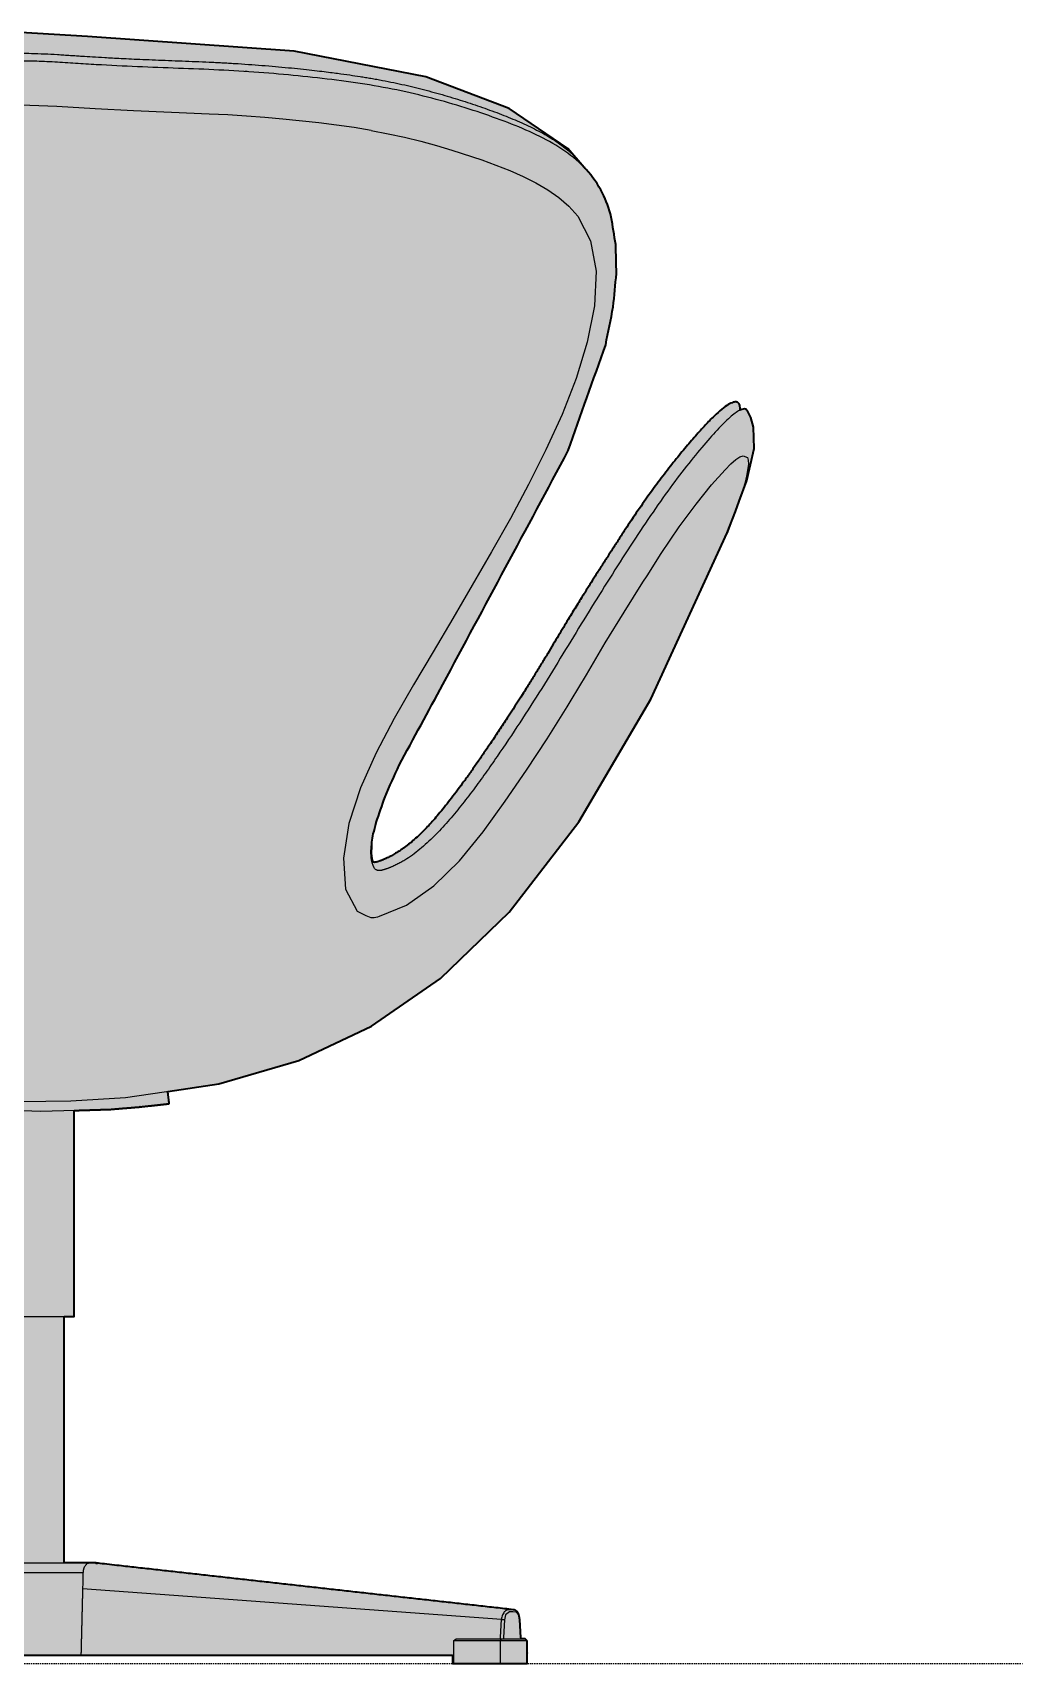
# Model space of a CAD drawing. Header units: millimetres. Extents: x 0 to 2157, y -1316 to 798.
# Drawn here: x 494 to 979, y -1316 to -518 of the extents above; entities that cross this region are included whole.
import ezdxf

# ---------------------------------------------------------------- set-up
doc = ezdxf.new("R2010")
doc.units = ezdxf.units.MM
doc.linetypes.add('Dots', pattern=[1, 0, -1])
doc.layers.add('Blocks', color=7, linetype='Continuous')
doc.layers.add('Blocks$Fill', color=7, linetype='Continuous', true_color=0xffffff)
for name, color, linetype, lineweight, true_color in [('Blocks$Inner', 7, 'Continuous', 25, 0x007f00), ('Blocks$Outline', 7, 'Continuous', 35, 0xff3f3f), ('Groud', 7, 'Dots', 25, 0x243775)]:
    doc.layers.add(name, color=color, linetype=linetype, lineweight=lineweight, true_color=true_color)

# ---------------------------------------------------------------- blocks, each defined once
blk = doc.blocks.new('Swan Back')
at = {"layer": 'Blocks$Fill'}
blk.add_hatch(color=256, dxfattribs=at).paths.add_polyline_path([(-25.65, 568.99), (-21.92, 579.17), (-18.25, 594.9), (-18.54, 605.24), (-19.88, 609.99), (-21.28, 612.89), (-21.31, 612.95), (-21.33, 613.01), (-21.36, 613.07), (-21.38, 613.13), (-21.41, 613.18), (-21.44, 613.23), (-21.47, 613.29), (-21.5, 613.34), (-21.53, 613.39), (-21.56, 613.43), (-21.59, 613.48), (-21.62, 613.53), (-21.66, 613.57), (-21.69, 613.61), (-21.73, 613.65), (-21.76, 613.69), (-21.8, 613.73), (-21.84, 613.77), (-21.88, 613.8), (-21.92, 613.83), (-21.96, 613.87), (-22, 613.9), (-22.04, 613.93), (-22.08, 613.95), (-22.13, 613.98), (-22.17, 614), (-22.22, 614.03), (-22.26, 614.05), (-22.31, 614.07), (-22.36, 614.09), (-22.41, 614.11), (-22.46, 614.12), (-22.49, 614.13), (-22.52, 614.14), (-22.55, 614.15), (-22.58, 614.16), (-22.62, 614.16), (-22.65, 614.17), (-22.71, 614.18), (-22.78, 614.19), (-22.85, 614.2), (-22.92, 614.2), (-22.99, 614.2), (-23.06, 614.21), (-23.13, 614.2), (-23.21, 614.2), (-23.28, 614.2), (-23.36, 614.19), (-23.44, 614.18), (-23.52, 614.17), (-23.6, 614.15), (-23.68, 614.14), (-23.77, 614.12), (-23.85, 614.1), (-23.94, 614.08), (-24.03, 614.05), (-24.12, 614.03), (-24.3, 613.97), (-24.49, 613.9), (-24.69, 613.83), (-24.89, 613.74), (-25.09, 613.65), (-25.1, 614.16), (-25.11, 614.49), (-25.14, 614.8), (-25.15, 614.95), (-25.17, 615.09), (-25.19, 615.23), (-25.21, 615.37), (-25.23, 615.5), (-25.26, 615.63), (-25.28, 615.76), (-25.31, 615.88), (-25.35, 616), (-25.38, 616.11), (-25.42, 616.22), (-25.46, 616.33), (-25.5, 616.43), (-25.52, 616.48), (-25.54, 616.52), (-25.57, 616.57), (-25.59, 616.62), (-25.61, 616.66), (-25.64, 616.71), (-25.66, 616.75), (-25.69, 616.79), (-25.72, 616.83), (-25.74, 616.87), (-25.77, 616.91), (-25.8, 616.95), (-25.83, 616.99), (-25.86, 617.02), (-25.89, 617.06), (-25.92, 617.09), (-25.95, 617.13), (-25.98, 617.16), (-26.01, 617.19), (-26.05, 617.22), (-26.08, 617.25), (-26.11, 617.28), (-26.15, 617.31), (-26.18, 617.33), (-26.22, 617.36), (-26.26, 617.38), (-26.29, 617.4), (-26.33, 617.43), (-26.37, 617.45), (-26.41, 617.47), (-26.45, 617.49), (-26.49, 617.51), (-26.53, 617.52), (-26.57, 617.54), (-26.61, 617.56), (-26.65, 617.57), (-26.69, 617.58), (-26.74, 617.6), (-26.78, 617.61), (-26.82, 617.62), (-26.87, 617.63), (-26.92, 617.63), (-26.96, 617.64), (-27.01, 617.65), (-27.06, 617.65), (-27.11, 617.66), (-27.15, 617.66), (-27.2, 617.66), (-27.25, 617.67), (-27.31, 617.67), (-27.36, 617.67), (-27.41, 617.66), (-27.46, 617.66), (-27.52, 617.66), (-27.63, 617.65), (-27.74, 617.64), (-27.85, 617.62), (-27.97, 617.6), (-28.09, 617.57), (-28.22, 617.54), (-28.35, 617.51), (-28.48, 617.47), (-28.61, 617.43), (-28.75, 617.39), (-28.89, 617.34), (-29.03, 617.28), (-29.32, 617.16), (-29.62, 617.03), (-29.94, 616.88), (-30.27, 616.71), (-30.6, 616.53), (-30.95, 616.33), (-31.31, 616.11), (-31.68, 615.87), (-32.06, 615.62), (-32.45, 615.35), (-32.85, 615.06), (-33.26, 614.75), (-34.12, 614.08), (-35.01, 613.34), (-35.93, 612.52), (-36.9, 611.64), (-38.92, 609.67), (-41.08, 607.45), (-45.76, 602.33), (-50.9, 596.41), (-56.4, 589.74), (-62.21, 582.35), (-68.26, 574.27), (-74.42, 565.54), (-93.23, 536.85), (-131.64, 474.45), (-146.86, 451.15), (-157.18, 436.22), (-160.36, 431.81), (-166.44, 423.65), (-169.31, 419.96), (-172.05, 416.59), (-174.64, 413.56), (-177.02, 410.9), (-179.12, 408.66), (-180.96, 406.8), (-182.56, 405.26), (-183.97, 403.97), (-185.26, 402.84), (-186.49, 401.82), (-187.71, 400.84), (-188.98, 399.87), (-190.27, 398.93), (-191.48, 398.08), (-192.64, 397.32), (-193.75, 396.63), (-194.82, 396), (-195.86, 395.42), (-196.89, 394.88), (-197.91, 394.38), (-198.92, 393.91), (-200.43, 393.28), (-201.6, 392.83), (-202.28, 392.58), (-202.49, 392.51), (-202.7, 392.45), (-202.91, 392.39), (-203.11, 392.34), (-203.31, 392.29), (-203.4, 392.28), (-203.5, 392.26), (-203.59, 392.24), (-203.69, 392.23), (-203.78, 392.22), (-203.87, 392.21), (-203.96, 392.21), (-204.04, 392.21), (-204.13, 392.21), (-204.21, 392.21), (-204.28, 392.21), (-204.34, 392.22), (-204.41, 392.22), (-204.47, 392.23), (-204.53, 392.24), (-204.59, 392.25), (-204.65, 392.26), (-204.71, 392.28), (-205.17, 393.69), (-205.54, 396.08), (-205.41, 402.06), (-204.69, 406.18), (-203.31, 411.66), (-198.94, 424.31), (-192.06, 439.77), (-170.62, 479.31), (-109.26, 593.8), (-90.93, 645.67), (-87.24, 664.17), (-85.68, 680.53), (-85.99, 694.69), (-88.21, 708.15), (-88.63, 709.72), (-89.08, 711.27), (-89.57, 712.78), (-90.09, 714.26), (-90.65, 715.72), (-91.24, 717.14), (-91.87, 718.53), (-92.53, 719.89), (-92.94, 720.69), (-93.36, 721.48), (-93.8, 722.26), (-94.24, 723.03), (-94.7, 723.78), (-95.17, 724.53), (-96.15, 725.99), (-97.16, 727.4), (-98.22, 728.77), (-99.32, 730.1), (-100.46, 731.39), (-101.48, 732.48), (-109.41, 741.79), (-138.25, 761.31), (-179.03, 776.84), (-243.42, 789.41), (-344.66, 796.56), (-377.28, 798.48), (-409.9, 796.56), (-511.14, 789.41), (-575.53, 776.84), (-616.31, 761.31), (-645.15, 741.79), (-653.08, 732.48), (-654.1, 731.39), (-655.24, 730.1), (-656.34, 728.77), (-657.4, 727.4), (-658.41, 725.99), (-659.39, 724.53), (-659.86, 723.78), (-660.32, 723.03), (-660.76, 722.26), (-661.2, 721.48), (-661.62, 720.69), (-662.04, 719.89), (-662.69, 718.53), (-663.32, 717.14), (-663.91, 715.72), (-664.47, 714.26), (-664.99, 712.78), (-665.48, 711.27), (-665.93, 709.72), (-666.35, 708.15), (-668.57, 694.69), (-668.88, 680.53), (-667.32, 664.17), (-663.63, 645.67), (-645.3, 593.8), (-583.94, 479.31), (-562.51, 439.77), (-555.62, 424.31), (-551.25, 411.66), (-549.88, 406.18), (-549.15, 402.06), (-549.02, 396.08), (-549.39, 393.69), (-549.85, 392.28), (-549.91, 392.26), (-549.97, 392.25), (-550.03, 392.24), (-550.09, 392.23), (-550.15, 392.22), (-550.22, 392.22), (-550.28, 392.21), (-550.35, 392.21), (-550.43, 392.21), (-550.52, 392.21), (-550.61, 392.21), (-550.69, 392.21), (-550.78, 392.22), (-550.88, 392.23), (-550.97, 392.24), (-551.06, 392.26), (-551.16, 392.28), (-551.26, 392.29), (-551.45, 392.34), (-551.65, 392.39), (-551.86, 392.45), (-552.07, 392.51), (-552.73, 392.74), (-553.66, 393.09), (-555.13, 393.69), (-556.15, 394.14), (-556.66, 394.38), (-557.67, 394.88), (-558.7, 395.42), (-559.74, 396), (-560.81, 396.63), (-561.92, 397.32), (-563.08, 398.08), (-564.29, 398.93), (-565.58, 399.87), (-566.85, 400.84), (-568.07, 401.82), (-569.3, 402.84), (-570.59, 403.97), (-572, 405.26), (-573.6, 406.8), (-575.44, 408.66), (-577.54, 410.9), (-579.92, 413.56), (-582.51, 416.59), (-585.25, 419.96), (-588.12, 423.65), (-594.2, 431.81), (-604.04, 445.76), (-615.4, 462.74), (-632.48, 489.92), (-670.78, 551.5), (-680.15, 565.54), (-686.3, 574.27), (-692.35, 582.35), (-698.16, 589.74), (-703.66, 596.41), (-708.8, 602.33), (-713.48, 607.45), (-715.64, 609.67), (-717.67, 611.64), (-718.63, 612.52), (-719.55, 613.34), (-720.44, 614.08), (-721.3, 614.75), (-721.71, 615.06), (-722.11, 615.35), (-722.5, 615.62), (-722.88, 615.87), (-723.25, 616.11), (-723.61, 616.33), (-723.96, 616.53), (-724.29, 616.71), (-724.62, 616.88), (-724.94, 617.03), (-725.24, 617.16), (-725.53, 617.28), (-725.68, 617.34), (-725.81, 617.39), (-725.95, 617.43), (-726.08, 617.47), (-726.21, 617.51), (-726.34, 617.54), (-726.47, 617.57), (-726.59, 617.6), (-726.71, 617.62), (-726.82, 617.64), (-726.93, 617.65), (-727.04, 617.66), (-727.1, 617.66), (-727.15, 617.66), (-727.2, 617.67), (-727.26, 617.67), (-727.31, 617.67), (-727.36, 617.66), (-727.41, 617.66), (-727.46, 617.66), (-727.5, 617.65), (-727.55, 617.65), (-727.6, 617.64), (-727.65, 617.63), (-727.69, 617.63), (-727.74, 617.62), (-727.78, 617.61), (-727.83, 617.6), (-727.87, 617.58), (-727.91, 617.57), (-727.95, 617.56), (-727.99, 617.54), (-728.04, 617.52), (-728.08, 617.51), (-728.12, 617.49), (-728.15, 617.47), (-728.19, 617.45), (-728.23, 617.43), (-728.27, 617.4), (-728.31, 617.38), (-728.34, 617.36), (-728.38, 617.33), (-728.41, 617.31), (-728.45, 617.28), (-728.48, 617.25), (-728.51, 617.22), (-728.55, 617.19), (-728.58, 617.16), (-728.61, 617.13), (-728.64, 617.09), (-728.67, 617.06), (-728.7, 617.02), (-728.73, 616.99), (-728.76, 616.95), (-728.79, 616.91), (-728.82, 616.87), (-728.84, 616.83), (-728.87, 616.79), (-728.9, 616.75), (-728.92, 616.71), (-728.95, 616.66), (-728.97, 616.62), (-728.99, 616.57), (-729.02, 616.52), (-729.04, 616.48), (-729.06, 616.43), (-729.1, 616.33), (-729.14, 616.22), (-729.18, 616.11), (-729.21, 616), (-729.25, 615.88), (-729.28, 615.76), (-729.3, 615.63), (-729.33, 615.5), (-729.35, 615.37), (-729.38, 615.23), (-729.39, 615.09), (-729.41, 614.95), (-729.43, 614.8), (-729.45, 614.49), (-729.46, 614.16), (-729.47, 613.65), (-729.67, 613.74), (-729.88, 613.83), (-730.07, 613.9), (-730.26, 613.97), (-730.44, 614.03), (-730.53, 614.05), (-730.62, 614.08), (-730.71, 614.1), (-730.79, 614.12), (-730.88, 614.14), (-730.96, 614.15), (-731.04, 614.17), (-731.12, 614.18), (-731.2, 614.19), (-731.28, 614.2), (-731.35, 614.2), (-731.43, 614.2), (-731.5, 614.21), (-731.57, 614.2), (-731.64, 614.2), (-731.71, 614.2), (-731.78, 614.19), (-731.85, 614.18), (-731.91, 614.17), (-731.95, 614.16), (-731.98, 614.16), (-732.01, 614.15), (-732.04, 614.14), (-732.07, 614.13), (-732.1, 614.12), (-732.15, 614.11), (-732.2, 614.09), (-732.25, 614.07), (-732.3, 614.05), (-732.34, 614.03), (-732.39, 614), (-732.43, 613.98), (-732.48, 613.95), (-732.52, 613.93), (-732.56, 613.9), (-732.61, 613.87), (-732.65, 613.83), (-732.69, 613.8), (-732.72, 613.77), (-732.76, 613.73), (-732.8, 613.69), (-732.84, 613.65), (-732.87, 613.61), (-732.91, 613.57), (-732.94, 613.53), (-732.97, 613.48), (-733, 613.43), (-733.03, 613.39), (-733.07, 613.34), (-733.09, 613.29), (-733.12, 613.23), (-733.15, 613.18), (-733.18, 613.13), (-733.2, 613.07), (-733.23, 613.01), (-733.25, 612.95), (-733.28, 612.89), (-734.68, 609.99), (-736.02, 605.24), (-736.31, 594.9), (-732.64, 579.17), (-728.91, 568.99), (-727.2, 564), (-723.14, 553.58), (-685.74, 472.1), (-650.48, 412.11), (-616.35, 367.76), (-582.8, 335.35), (-548.97, 311.92), (-513.47, 295.2), (-474.3, 283.76), (-445.83, 279.55), (-445.85, 279.52), (-445.86, 279.49), (-445.87, 279.46), (-445.89, 279.43), (-445.92, 279.37), (-446.01, 279.21), (-446.02, 279.18), (-446.03, 279.16), (-446.03, 279.15), (-446.04, 279.13), (-446.04, 279.12), (-446.05, 279.11), (-446.05, 279.1), (-446.05, 279.09), (-446.05, 279.09), (-446.05, 279.08), (-446.06, 279.08), (-446.06, 279.07), (-446.06, 279.07), (-446.66, 274.02), (-446.58, 273.96), (-444.04, 273.61), (-436.43, 272.74), (-401.03, 271.43), (-401.03, 169.8), (-396.03, 169.8), (-396.03, 49.2), (-409.11, 49.2), (-409.11, 49.2), (-409.11, 49.2), (-409.11, 49.2), (-409.11, 49.2), (-409.11, 49.2), (-409.11, 49.2), (-409.11, 49.2), (-409.11, 49.2), (-409.11, 49.2), (-409.11, 49.2), (-409.11, 49.2), (-409.11, 49.2), (-409.11, 49.2), (-409.11, 49.2), (-409.11, 49.2), (-409.11, 49.2), (-409.11, 49.2), (-409.86, 49.2), (-410.59, 49.2), (-616.47, 26.26), (-616.52, 26.25), (-616.57, 26.24), (-616.63, 26.23), (-616.68, 26.22), (-616.78, 26.2), (-616.88, 26.17), (-616.98, 26.15), (-617.02, 26.13), (-617.06, 26.12), (-617.11, 26.1), (-617.15, 26.08), (-617.19, 26.06), (-617.24, 26.05), (-617.28, 26.03), (-617.33, 26), (-617.41, 25.96), (-617.5, 25.91), (-617.59, 25.85), (-617.68, 25.8), (-617.77, 25.74), (-617.85, 25.67), (-617.94, 25.6), (-618.02, 25.53), (-618.1, 25.46), (-618.18, 25.38), (-618.26, 25.3), (-618.34, 25.22), (-618.41, 25.13), (-618.49, 25.04), (-618.56, 24.94), (-618.63, 24.84), (-618.7, 24.74), (-618.77, 24.64), (-618.83, 24.54), (-618.9, 24.43), (-618.96, 24.32), (-619.02, 24.2), (-619.07, 24.09), (-619.12, 23.97), (-619.18, 23.85), (-619.22, 23.73), (-619.27, 23.61), (-619.32, 23.48), (-619.36, 23.35), (-619.4, 23.22), (-619.43, 23.09), (-619.47, 22.96), (-619.5, 22.83), (-619.53, 22.69), (-619.55, 22.55), (-619.58, 22.42), (-619.6, 22.28), (-619.61, 22.14), (-619.63, 22), (-619.64, 21.85), (-619.65, 21.71), (-619.66, 21.57), (-619.66, 21.42), (-619.66, 21.42), (-620.16, 12.75), (-620.2, 12), (-620.33, 12), (-621.25, 12), (-622.01, 12), (-623.01, 11), (-623.01, 0), (-585.64, 0), (-585.64, 4.03), (-347.81, 4.03), (-165.94, 4.03), (-165.94, 0), (-165.47, 0), (-142.66, 0), (-129.39, 0), (-129.39, 0), (-129.39, 11), (-130.39, 12), (-130.88, 12), (-132.37, 12), (-132.91, 21.37), (-133.31, 23.07), (-133.34, 23.27), (-133.38, 23.45), (-133.42, 23.62), (-133.46, 23.78), (-133.51, 23.94), (-133.53, 24.01), (-133.56, 24.08), (-133.58, 24.15), (-133.61, 24.22), (-133.64, 24.28), (-133.66, 24.35), (-133.69, 24.41), (-133.72, 24.47), (-133.75, 24.52), (-133.78, 24.58), (-133.81, 24.63), (-133.84, 24.69), (-133.87, 24.74), (-133.9, 24.79), (-133.94, 24.84), (-133.97, 24.89), (-134.04, 24.98), (-134.1, 25.07), (-134.17, 25.15), (-134.25, 25.24), (-134.32, 25.32), (-134.4, 25.39), (-134.47, 25.47), (-134.55, 25.54), (-134.63, 25.6), (-134.71, 25.67), (-134.79, 25.73), (-134.87, 25.79), (-134.95, 25.84), (-135.04, 25.9), (-135.13, 25.94), (-135.22, 25.99), (-135.26, 26.01), (-135.31, 26.03), (-135.35, 26.06), (-135.4, 26.08), (-135.45, 26.09), (-135.49, 26.11), (-135.54, 26.13), (-135.59, 26.15), (-135.64, 26.16), (-135.69, 26.18), (-135.73, 26.19), (-135.78, 26.2), (-135.83, 26.21), (-135.88, 26.22), (-135.96, 26.24), (-136.03, 26.25), (-136.08, 26.26), (-136.19, 26.27), (-339.94, 49.06), (-340.08, 49.08), (-340.22, 49.1), (-340.37, 49.12), (-340.51, 49.15), (-340.55, 49.16), (-340.59, 49.17), (-340.64, 49.17), (-340.68, 49.18), (-340.73, 49.19), (-340.77, 49.19), (-340.82, 49.19), (-340.86, 49.2), (-340.96, 49.2), (-341.24, 49.2), (-342.3, 49.2), (-343.3, 49.2), (-343.3, 49.2), (-343.3, 49.2), (-343.3, 49.2), (-343.3, 49.2), (-343.3, 49.2), (-343.3, 49.2), (-343.3, 49.2), (-343.3, 49.2), (-343.3, 49.2), (-343.3, 49.2), (-343.3, 49.2), (-343.3, 49.2), (-343.3, 49.2), (-343.3, 49.2), (-343.3, 49.2), (-343.3, 49.2), (-343.3, 49.2), (-343.3, 49.2), (-343.3, 49.2), (-343.3, 49.2), (-343.3, 49.2), (-343.3, 49.2), (-343.3, 49.2), (-343.3, 49.2), (-343.3, 49.2), (-343.3, 49.2), (-343.3, 49.2), (-343.3, 49.2), (-343.3, 49.2), (-343.3, 49.2), (-343.3, 49.2), (-343.3, 49.2), (-343.3, 49.2), (-343.3, 49.2), (-356.05, 49.2), (-356.05, 169.8), (-351.05, 169.8), (-351.05, 270.71), (-333.25, 271.27), (-318.93, 272.46), (-318.66, 272.48), (-304.58, 274.04), (-305.32, 280.05), (-280.26, 283.76), (-241.09, 295.2), (-205.59, 311.92), (-171.76, 335.35), (-138.21, 367.76), (-104.08, 412.11), (-68.82, 472.1), (-31.42, 553.58), (-27.36, 564)], flags=0)
at = {"layer": 'Blocks$Inner'}
blk.add_line((-356.05, 49.2), (-356.05, 169.8), dxfattribs=at)
for points in [[(-101.48, 732.48), (-109.41, 741.79), (-138.25, 761.31), (-179.03, 776.84), (-243.42, 789.41), (-344.66, 796.56), (-377.28, 798.48), (-409.9, 796.56), (-511.14, 789.41), (-575.53, 776.84), (-616.31, 761.31), (-645.15, 741.79), (-653.08, 732.48)], [(-205.71, 750.56), (-214.12, 751.95), (-231.32, 754.26), (-248.91, 756.13), (-257.84, 756.92), (-266.84, 757.59), (-275.91, 758.15), (-285.05, 758.62), (-303.49, 759.37), (-322.08, 760.12), (-340.79, 761.09), (-359.59, 762.28), (-377.28, 762.92)], [(-205.7, 750.56), (-197.45, 748.99), (-189.37, 747.21), (-181.46, 745.26), (-173.73, 743.15)], [(-173.73, 743.15), (-166.18, 740.91), (-151.63, 736.13), (-144.65, 733.59)], [(-144.64, 733.58), (-137.88, 730.89), (-131.37, 728.04)], [(-131.37, 728.04), (-125.16, 724.94), (-119.29, 721.55)], [(-119.29, 721.55), (-113.85, 717.75), (-108.92, 713.44)], [(-108.91, 713.44), (-104.6, 708.54), (-98.3, 696.52), (-95.67, 681.6), (-96.47, 664.72), (-99.95, 646.99), (-105.43, 629.12), (-112.32, 611.49), (-120.17, 594.23), (-128.65, 577.3), (-137.56, 560.65), (-146.78, 544.18), (-156.22, 527.85), (-165.8, 511.59), (-175.46, 495.36), (-185.09, 479.07), (-194.49, 462.6), (-203.35, 445.85), (-211.04, 428.66), (-216.65, 411.21), (-219.29, 394.22), (-218.27, 379.09), (-212.62, 368.35), (-208.31, 366.24)], [(-205.81, 394.6), (-205.88, 397.49), (-205.53, 401.4), (-204.69, 406.18), (-203.31, 411.66), (-198.94, 424.31), (-192.06, 439.77), (-170.62, 479.31), (-109.26, 593.8), (-90.93, 645.67), (-87.24, 664.17), (-85.68, 680.53), (-85.99, 694.69), (-88.21, 708.16)], [(-25.65, 568.99), (-21.92, 579.17), (-18.25, 594.9), (-18.54, 605.24), (-19.88, 609.99), (-21.51, 613.35)], [(-25.21, 590.7), (-23.62, 591.28), (-21.57, 590.49), (-21.11, 589.18)], [(-201.74, 365.86), (-188.4, 371.25), (-175.12, 380.74), (-162.56, 393.02), (-150.95, 407.15), (-140.08, 422.1), (-129.65, 437.33), (-119.58, 452.73), (-109.84, 468.3), (-107.81, 471.64), (-100.4, 484), (-91.12, 499.61), (-81.88, 514.76), (-72.72, 529.38), (-70.7, 532.56), (-63.71, 543.44), (-54.94, 556.42), (-46.64, 567.67), (-39.07, 577.04), (-32.5, 584.48), (-29.68, 587.29)], [(-29.67, 587.3), (-27.23, 589.41), (-25.23, 590.7)], [(-21.11, 589.16), (-21.02, 587.2), (-21.95, 581.35), (-22.89, 577.65)], [(-22.9, 577.64), (-24.12, 573.49), (-27.36, 564), (-31.53, 553.29)], [(-723.2, 553.71), (-685.74, 472.1), (-650.48, 412.11), (-616.35, 367.76), (-582.8, 335.35), (-548.97, 311.92), (-513.47, 295.2), (-474.3, 283.76), (-428.56, 277), (-401.73, 275.41), (-377.28, 275.1), (-352.83, 275.41), (-326, 277), (-280.26, 283.76), (-241.09, 295.2), (-205.59, 311.92), (-171.76, 335.35), (-138.21, 367.76), (-104.08, 412.11), (-68.82, 472.1), (-31.36, 553.71)], [(-205.41, 402.06), (-205.54, 396.08), (-205.17, 393.69), (-204.71, 392.28)], [(-305.32, 280.05), (-304.58, 274.04), (-318.66, 272.48)], [(-318.93, 272.46), (-333.25, 271.27), (-367.65, 270.19), (-436.43, 272.74), (-444.04, 273.61), (-446.58, 273.96), (-446.66, 274.02), (-446.06, 279.07)], [(-401.03, 271.43), (-401.03, 169.8), (-351.05, 169.8), (-351.05, 270.71)], [(-409.11, 49.2), (-402.76, 49.2), (-395.7, 49.2), (-388.09, 49.2), (-380.16, 49.2), (-372.12, 49.2), (-364.19, 49.2), (-356.62, 49.2), (-349.59, 49.2), (-343.3, 49.2)], [(-346.81, 44.34), (-356.76, 44.35), (-369.32, 44.36), (-382.93, 44.37), (-395.54, 44.39), (-405.57, 44.4)], [(-142.45, 12), (-142.41, 12.74), (-141.91, 21.45), (-193.19, 25.21), (-244.46, 28.98), (-295.73, 32.74), (-347.01, 36.5)], [(-132.37, 12), (-132.41, 12.7), (-132.91, 21.37), (-133.43, 23.58), (-134.72, 25.02), (-136.37, 25.28), (-138.1, 25.23), (-139.9, 23.75), (-140.5, 21.37), (-141, 12.7), (-141.04, 12)], [(-142.05, 12), (-142.35, 11.5), (-142.66, 11), (-142.66, 0), (-165.47, 0), (-165.94, 0), (-165.94, 4.03)], [(-165.47, 11), (-164.06, 12), (-142.05, 12), (-135.5, 12), (-130.88, 12), (-130.39, 12), (-129.39, 11)], [(-129.39, 0), (-129.39, 11), (-129.41, 11), (-129.92, 11), (-131.14, 11), (-132.95, 11), (-135.2, 11), (-137.71, 11), (-140.27, 11), (-142.66, 11), (-165.47, 11), (-165.47, 0)], [(-347.81, 4.03), (-165.47, 4.03)]]:
    blk.add_lwpolyline(points, dxfattribs=at)
at = {"layer": 'Blocks$Inner', "extrusion": (0, 0, -1)}
for centre, radius, start, end in [((188.88, 396.92), 17.09, 334.24396, 352.1983), ((319.76, 282.42), 10, 263.71285, 265.2487)]:
    blk.add_arc(centre, radius, start, end, dxfattribs=at)
at = {"layer": 'Blocks$Inner'}
blk.add_arc((-204.69, 371.74), 6.58, 236.65068, 296.65068, dxfattribs=at)
for points, knots in [([(-377.28, 788.41), (-375.54, 788.4), (-371.65, 788.34), (-367.79, 788.2), (-365.66, 788.1)], [-0.000857533, -0.000857533, -0.000857533, -0.000857533, 0.00274922, 0.007213505, 0.007213505, 0.007213505, 0.007213505]), ([(-337.79, 782.64), (-341.16, 782.83), (-347.9, 783.23), (-358.07, 783.9), (-367.84, 784.43), (-374.29, 784.57), (-377.28, 784.58)], [0.97560976, 0.97560976, 0.97560976, 0.97560976, 0.98170732, 0.98780488, 0.99390244, 0.99926019, 0.99926019, 0.99926019, 0.99926019]), ([(-365.66, 788.1), (-363.53, 788.01), (-360.35, 787.83), (-356.16, 787.56), (-354.03, 787.42), (-353, 787.35)], [0.007213505, 0.007213505, 0.007213505, 0.007213505, 0.011677791, 0.013909934, 0.016142077, 0.016142077, 0.016142077, 0.016142077]), ([(-353, 787.35), (-351.97, 787.28), (-349.98, 787.15), (-346.42, 786.92), (-342.22, 786.66), (-336.43, 786.31), (-328.66, 785.88), (-317.81, 785.37), (-309.32, 785.03), (-304.96, 784.86)], [0.01614208, 0.01614208, 0.01614208, 0.01614208, 0.01837422, 0.02060636, 0.02507065, 0.02953493, 0.03399922, 0.03846351, 0.04292779, 0.04292779, 0.04292779, 0.04292779]), ([(-304.96, 784.86), (-302.78, 784.77), (-298.35, 784.6), (-291.66, 784.34), (-286.17, 784.1), (-281.89, 783.9), (-279.82, 783.79), (-278.78, 783.74)], [0.042927791, 0.042927791, 0.042927791, 0.042927791, 0.045159934, 0.047392077, 0.04962422, 0.050740291, 0.051856363, 0.051856363, 0.051856363, 0.051856363]), ([(-278.78, 783.74), (-277.74, 783.68), (-275.67, 783.57), (-271.38, 783.32), (-265.88, 782.96), (-259.21, 782.47), (-254.81, 782.1), (-252.64, 781.91)], [0.051856363, 0.051856363, 0.051856363, 0.051856363, 0.052972434, 0.054088505, 0.056320648, 0.058552791, 0.060784934, 0.060784934, 0.060784934, 0.060784934]), ([(-88.21, 708.15), (-89.28, 712.38), (-92.46, 721.02), (-100.05, 731.81), (-110.57, 740.72), (-123.01, 747.82), (-136.88, 753.81), (-151.83, 759.21), (-167.68, 764.18), (-184.39, 768.61), (-201.96, 772.23), (-220.26, 774.96), (-239.05, 777.13), (-258.23, 778.89), (-271.25, 779.71), (-277.81, 780.05)], [0.7825259, 0.7825259, 0.7825259, 0.7825259, 0.7926829, 0.804878, 0.8170732, 0.8292683, 0.8414634, 0.8536585, 0.8658537, 0.8780488, 0.8902439, 0.902439, 0.9146341, 0.9268293, 0.9390244, 0.9390244, 0.9390244, 0.9390244]), ([(-216.26, 777.75), (-214.48, 777.5), (-212.01, 777.12), (-208.62, 776.58), (-206.78, 776.28), (-205.84, 776.11)], [0.078642077, 0.078642077, 0.078642077, 0.078642077, 0.083106363, 0.085338505, 0.087570648, 0.087570648, 0.087570648, 0.087570648]), ([(-205.84, 776.11), (-204.9, 775.95), (-202.98, 775.62), (-199.26, 774.93), (-196.52, 774.39), (-194.71, 774.02)], [0.087570648, 0.087570648, 0.087570648, 0.087570648, 0.089802791, 0.092034934, 0.09649922, 0.09649922, 0.09649922, 0.09649922]), ([(-27.97, 617.6), (-27.33, 617.72), (-26.31, 617.64), (-25.36, 616.5), (-25.1, 614.93), (-25.09, 613.85), (-25.09, 613.63)], [0.68749824, 0.68749824, 0.68749824, 0.68749824, 0.69642681, 0.70535538, 0.71428395, 0.71582711, 0.71582711, 0.71582711, 0.71582711]), ([(-21.28, 612.89), (-21.53, 613.55), (-22.43, 614.5), (-24.64, 614.03), (-27.53, 612.28), (-30.93, 609.51), (-36.18, 604.25), (-43.77, 595.62), (-52.35, 585.05), (-61.67, 572.6), (-71.42, 558.53), (-81.37, 543.33), (-91.45, 527.47), (-101.62, 511.09), (-111.82, 494.26), (-125.68, 471.69), (-138.37, 452.22), (-149.79, 435.83), (-155.67, 427.73), (-161.76, 419.8), (-168.11, 412.13), (-174.82, 404.93), (-180.69, 399.47), (-185.58, 395.72), (-188.66, 393.64), (-191.19, 392.15), (-193.11, 391.14), (-194.57, 390.45), (-195.55, 390.03), (-196.03, 389.83), (-196.53, 389.63), (-197.01, 389.45), (-197.51, 389.27), (-197.93, 389.14), (-198.26, 389.02), (-198.51, 388.92), (-198.75, 388.84), (-198.98, 388.76), (-199.23, 388.69), (-199.55, 388.6), (-199.97, 388.48), (-200.45, 388.34), (-200.92, 388.24), (-201.33, 388.17), (-201.57, 388.15), (-202.31, 388.17)], [0.3322301, 0.3322301, 0.3322301, 0.3322301, 0.3414634, 0.3536585, 0.3597561, 0.3658537, 0.3780488, 0.3902439, 0.402439, 0.4146341, 0.4268293, 0.4390244, 0.4512195, 0.4634146, 0.4756098, 0.4878049, 0.5121951, 0.5182927, 0.5243902, 0.5304878, 0.5365854, 0.5426829, 0.5487805, 0.5518293, 0.554878, 0.5564024, 0.5579268, 0.5594512, 0.5598323, 0.5602134, 0.5605945, 0.5609756, 0.5613567, 0.5617378, 0.5619284, 0.5621189, 0.5623095, 0.5625, 0.5626905, 0.5628811, 0.5632622, 0.5636433, 0.5640244, 0.5644055, 0.5646468, 0.5646468, 0.5646468, 0.5646468]), ([(-50.9, 596.41), (-49.12, 598.51), (-45.69, 602.46), (-42.56, 605.89), (-41.08, 607.45)], [0.63393116, 0.63393116, 0.63393116, 0.63393116, 0.64285714, 0.65178395, 0.65178395, 0.65178395, 0.65178395]), ([(-98.72, 528.2), (-97.82, 529.63), (-96.53, 531.67), (-94.72, 534.52), (-93.25, 536.82), (-91.69, 539.26), (-89.59, 542.5), (-86.95, 546.61), (-83.77, 551.52), (-79.59, 557.93), (-76.48, 562.54), (-74.42, 565.54)], [0.11567062, 0.11567062, 0.11567062, 0.11567062, 0.1201349, 0.12236705, 0.12459919, 0.12683133, 0.12906347, 0.13352776, 0.13799205, 0.14245633, 0.1513849, 0.1513849, 0.1513849, 0.1513849]), ([(-114.06, 503.22), (-112.41, 505.97), (-110.04, 509.9), (-107.14, 514.67), (-105.08, 518.03), (-103.21, 521.04), (-101.02, 524.54), (-99.62, 526.78), (-98.72, 528.2)], [0.09781347, 0.09781347, 0.09781347, 0.09781347, 0.10227776, 0.1045099, 0.10674205, 0.10897419, 0.11120633, 0.11567062, 0.11567062, 0.11567062, 0.11567062]), ([(-204.71, 392.28), (-204.56, 392.24), (-204.19, 392.18), (-203.63, 392.23), (-203.11, 392.33), (-202.7, 392.44), (-202.35, 392.56), (-202.06, 392.66), (-201.84, 392.74), (-201.59, 392.83), (-201.36, 392.91), (-201.13, 393), (-200.82, 393.12), (-200.51, 393.25), (-200.19, 393.38), (-199.94, 393.48), (-199.68, 393.59), (-199.34, 393.73), (-198.92, 393.91), (-198.41, 394.14), (-197.74, 394.46), (-196.89, 394.88), (-195.52, 395.59), (-193.78, 396.58), (-191.9, 397.79), (-190.28, 398.91), (-188.98, 399.86), (-187.69, 400.85), (-186.09, 402.13), (-184.05, 403.86), (-181.13, 406.58), (-177.21, 410.61), (-172.15, 416.37), (-166.53, 423.45), (-161.43, 430.32), (-157.72, 435.45), (-155.57, 438.49), (-153.96, 440.8), (-152.3, 443.2), (-149.95, 446.59), (-146.89, 451.09), (-143.04, 456.83), (-137.85, 464.7), (-132.77, 472.63), (-128.11, 480.07), (-124.97, 485.18), (-122.07, 489.94), (-118.33, 496.12), (-115.72, 500.46), (-114.06, 503.22)], [0, 0, 0, 0, 0.00183133, 0.00406347, 0.00517955, 0.00629562, 0.00741169, 0.00796972, 0.00852776, 0.0090858, 0.00964383, 0.01020187, 0.0107599, 0.01187597, 0.01243401, 0.01299205, 0.01355008, 0.01410812, 0.01522419, 0.01634026, 0.01745633, 0.01968847, 0.02192062, 0.0263849, 0.03084919, 0.03308133, 0.03531347, 0.03754562, 0.03977776, 0.04424205, 0.04870633, 0.05317062, 0.0576349, 0.06209919, 0.06656347, 0.06879562, 0.06991169, 0.07102776, 0.07214383, 0.0732599, 0.07549205, 0.07772419, 0.07995633, 0.08442062, 0.08665276, 0.0888849, 0.09111705, 0.09334919, 0.09781347, 0.09781347, 0.09781347, 0.09781347]), ([(-202.31, 388.17), (-202.42, 388.19), (-202.66, 388.24), (-203, 388.37), (-203.44, 388.61), (-203.87, 388.98), (-204.15, 389.33), (-204.27, 389.49)], [0.564646798, 0.564646798, 0.564646798, 0.564646798, 0.564971298, 0.565352395, 0.565733493, 0.566495688, 0.567076068, 0.567076068, 0.567076068, 0.567076068]), ([(-343.3, 49.2), (-343.47, 49.2), (-343.83, 49.16), (-344.36, 48.98), (-344.87, 48.69), (-345.33, 48.29), (-345.77, 47.79), (-346.06, 47.31), (-346.27, 46.88), (-346.41, 46.55), (-346.53, 46.2), (-346.62, 45.85), (-346.7, 45.48), (-346.75, 45.1), (-346.79, 44.72), (-346.81, 44.46), (-346.81, 44.34)], [208.42612, 208.42612, 208.42612, 208.42612, 208.52612, 208.62612, 208.72612, 208.82612, 208.92612, 209.02612, 209.07612, 209.12612, 209.17612, 209.22612, 209.27612, 209.32612, 209.37612, 209.42612, 209.42612, 209.42612, 209.42612]), ([(-340.51, 49.15), (-340.62, 49.17), (-340.87, 49.21), (-341.11, 49.2), (-341.24, 49.2)], [205.6863497, 205.6863497, 205.6863497, 205.6863497, 206.0476516, 206.42612, 206.42612, 206.42612, 206.42612]), ([(-140.19, 25.53), (-140.32, 25.42), (-140.56, 25.18), (-140.99, 24.63), (-141.26, 24.14), (-141.41, 23.78)], [0.75, 0.75, 0.75, 0.75, 0.78125, 0.8125, 0.875, 0.875, 0.875, 0.875]), ([(-138.54, 26.26), (-138.58, 26.26), (-138.73, 26.25), (-139.02, 26.19), (-139.41, 26.05), (-139.81, 25.83), (-140.07, 25.64), (-140.19, 25.53)], [0.625, 0.625, 0.625, 0.625, 0.6328125, 0.65625, 0.6875, 0.71875, 0.75, 0.75, 0.75, 0.75]), ([(-133.31, 23.07), (-133.48, 24.14), (-133.87, 24.85), (-134.47, 25.47), (-134.78, 25.74), (-135.12, 25.95), (-135.43, 26.09), (-135.68, 26.18), (-135.88, 26.23), (-136.08, 26.26), (-136.3, 26.28), (-136.47, 26.27), (-136.64, 26.27), (-136.81, 26.27), (-136.99, 26.27), (-137.17, 26.27), (-137.42, 26.27), (-137.68, 26.27), (-137.93, 26.27), (-138.13, 26.27), (-138.31, 26.27), (-138.46, 26.27), (-138.54, 26.26)], [0.125, 0.125, 0.125, 0.125, 0.25, 0.28125, 0.3125, 0.34375, 0.375, 0.390625, 0.40625, 0.421875, 0.4375, 0.453125, 0.46875, 0.484375, 0.5, 0.515625, 0.53125, 0.5625, 0.578125, 0.59375, 0.609375, 0.625, 0.625, 0.625, 0.625])]:
    blk.add_open_spline(points, degree=3, knots=knots, dxfattribs=at)
for points, degree in [([(-317.63, 781.66), (-324.33, 781.94), (-331.06, 782.26), (-337.79, 782.64)], 3), ([(-297.62, 780.89), (-304.26, 781.14), (-310.94, 781.38), (-317.63, 781.66)], 3), ([(-277.81, 780.05), (-284.37, 780.38), (-290.98, 780.65), (-297.62, 780.89)], 3), ([(-266.52, 779.39), (-266.89, 779.43), (-267.26, 779.47), (-267.63, 779.51)], 3), ([(-252.64, 781.91), (-248.31, 781.53), (-239.93, 780.7), (-232.91, 779.9), (-229.89, 779.54)], 3), ([(-229.89, 779.54), (-226.88, 779.18), (-221.86, 778.54), (-218.04, 778.01), (-216.26, 777.75)], 3), ([(-194.71, 774.02), (-192.9, 773.64), (-189.33, 772.86), (-185.78, 772.03), (-184.02, 771.6)], 3), ([(-184.02, 771.6), (-182.26, 771.16), (-178.74, 770.27), (-175.28, 769.33), (-173.57, 768.85)], 3), ([(-173.57, 768.85), (-170.14, 767.89), (-166.76, 766.89), (-163.45, 765.86)], 3), ([(-163.45, 765.86), (-160.13, 764.82), (-156.88, 763.76), (-153.68, 762.67)], 3), ([(-153.68, 762.67), (-150.49, 761.57), (-147.35, 760.45), (-144.28, 759.29)], 3), ([(-144.28, 759.29), (-141.21, 758.13), (-138.21, 756.94), (-135.29, 755.7)], 3), ([(-135.29, 755.7), (-132.36, 754.46), (-129.52, 753.17), (-126.77, 751.81)], 3), ([(-126.77, 751.81), (-124.03, 750.45), (-121.37, 749.02), (-118.83, 747.5)], 3), ([(-118.83, 747.5), (-116.29, 745.98), (-113.86, 744.36), (-111.56, 742.63)], 3), ([(-111.56, 742.63), (-109.77, 741.27), (-108.07, 739.84), (-106.46, 738.32)], 3), ([(-33.26, 614.75), (-32.16, 615.6), (-30.15, 616.89), (-28.61, 617.47), (-27.97, 617.6)], 3), ([(-41.08, 607.45), (-39.6, 609.01), (-36.8, 611.82), (-34.37, 613.9), (-33.26, 614.75)], 3), ([(-62.21, 582.35), (-60.23, 584.93), (-56.35, 589.86), (-52.67, 594.31), (-50.9, 596.41)], 3), ([(-74.42, 565.54), (-72.35, 568.54), (-68.25, 574.38), (-64.19, 579.77), (-62.21, 582.35)], 3), ([(-342.3, 49.2), (-343.3, 49.2)], 1), ([(-341.24, 49.2), (-342.3, 49.2)], 1), ([(-136.03, 26.25), (-339.94, 49.06)], 1), ([(-346.81, 44.34), (-346.85, 43.03), (-346.9, 40.42), (-346.97, 37.81), (-347.01, 36.5)], 3), ([(-347.01, 36.5), (-347.41, 20.27)], 1), ([(-347.41, 20.27), (-347.81, 4.03)], 1), ([(-141.41, 23.78), (-141.56, 23.43), (-141.8, 22.67), (-141.9, 21.86), (-141.91, 21.45)], 3), ([(-141.91, 21.45), (-141.68, 21.43), (-141.21, 21.41), (-140.74, 21.38), (-140.5, 21.37)], 3), ([(-347.81, 4.03), (-404.57, 4.03)], 1)]:
    blk.add_open_spline(points, degree=degree, dxfattribs=at)
blk.add_rational_spline([(-339.94, 49.06), (-340.22, 49.09), (-340.51, 49.15)], [1, 0.999052346855, 1], degree=2, dxfattribs=at)
blk.add_rational_spline([(-142.66, 0), (-140.62, 0), (-138.27, 0), (-129.39, 0), (-129.39, 0)], [0.869222216783, 0.90145585889, 1, 0.707106781187, 1], degree=2, knots=[-2.099292, -2.099292, -2.099292, -1.570796, -1.570796, 0, 0, 0], dxfattribs=at)
at = {"layer": 'Blocks$Outline'}
for points in [[(-101.48, 732.48), (-109.41, 741.79), (-138.25, 761.31), (-179.03, 776.84), (-243.42, 789.41), (-344.66, 796.56), (-377.28, 798.48), (-409.9, 796.56), (-511.14, 789.41), (-575.53, 776.84), (-616.31, 761.31), (-645.15, 741.79), (-653.08, 732.48)], [(-25.65, 568.99), (-21.92, 579.17), (-18.25, 594.9), (-18.54, 605.24), (-19.88, 609.99), (-21.28, 612.89)], [(-31.42, 553.58), (-27.36, 564), (-25.65, 568.99)], [(-305.32, 280.05), (-280.26, 283.76), (-241.09, 295.2), (-205.59, 311.92), (-171.76, 335.35), (-138.21, 367.76), (-104.08, 412.11), (-68.82, 472.1), (-31.42, 553.58)], [(-356.05, 169.8), (-351.05, 169.8), (-351.05, 270.71)], [(-356.05, 49.2), (-356.05, 169.8)], [(-343.3, 49.2), (-349.59, 49.2), (-356.05, 49.2)], [(-132.37, 12), (-132.41, 12.7), (-132.91, 21.37), (-133.31, 23.07)], [(-129.39, 11), (-130.39, 12), (-130.88, 12), (-132.37, 12)], [(-347.81, 4.03), (-165.94, 4.03)], [(-165.94, 4.03), (-165.94, 0), (-165.47, 0), (-142.66, 0), (-142.66, 0)]]:
    blk.add_lwpolyline(points, dxfattribs=at)
for points, knots in [([(-88.21, 708.15), (-89.28, 712.38), (-92.46, 721.02), (-97.66, 728.42), (-101.14, 732.12), (-101.48, 732.48)], [0.78252586, 0.78252586, 0.78252586, 0.78252586, 0.79268293, 0.80487805, 0.80620058, 0.80620058, 0.80620058, 0.80620058]), ([(-205.41, 402.06), (-205.17, 403.43), (-204.93, 404.8), (-204.69, 406.18), (-204.23, 408.01), (-203.77, 409.83), (-203.31, 411.66), (-201.85, 415.88), (-200.4, 420.09), (-198.94, 424.31), (-196.65, 429.46), (-194.35, 434.62), (-192.06, 439.77), (-184.91, 452.95), (-177.77, 466.13), (-170.62, 479.31), (-150.17, 517.48), (-129.71, 555.64), (-109.26, 593.8), (-103.15, 611.09), (-97.04, 628.38), (-90.93, 645.67), (-89.7, 651.84), (-88.47, 658), (-87.24, 664.17), (-86.72, 669.62), (-86.2, 675.08), (-85.68, 680.53), (-85.78, 685.25), (-85.89, 689.97), (-85.99, 694.69), (-86.73, 699.18), (-87.47, 703.67), (-88.21, 708.15)], [8.059687, 8.059687, 8.059687, 8.059687, 8.921148, 8.921148, 8.921148, 9.921148, 9.921148, 9.921148, 10.921148, 10.921148, 10.921148, 11.921148, 11.921148, 11.921148, 12.921148, 12.921148, 12.921148, 13.921148, 13.921148, 13.921148, 14.921148, 14.921148, 14.921148, 15.921148, 15.921148, 15.921148, 16.921148, 16.921148, 16.921148, 17.921148, 17.921148, 17.921148, 18.920256, 18.920256, 18.920256, 18.920256]), ([(-25.09, 613.65), (-25.09, 613.86), (-25.11, 614.93), (-25.36, 616.5), (-26.31, 617.64), (-27.33, 617.72), (-27.97, 617.6), (-28.61, 617.47), (-30.15, 616.89), (-32.16, 615.6), (-33.26, 614.75), (-34.37, 613.9), (-36.8, 611.82), (-39.6, 609.01), (-41.08, 607.45), (-42.56, 605.89), (-45.69, 602.46), (-49.12, 598.51), (-50.9, 596.41)], [-0.71578124, -0.71578124, -0.71578124, -0.71578124, -0.71428395, -0.70535538, -0.69642681, -0.68749824, -0.68749824, -0.68749824, -0.67856967, -0.66964109, -0.66964109, -0.66964109, -0.66071252, -0.65178395, -0.65178395, -0.65178395, -0.64285714, -0.63393116, -0.63393116, -0.63393116, -0.63393116]), ([(-21.28, 612.89), (-21.53, 613.55), (-22.39, 614.45), (-23.97, 614.17), (-25.09, 613.65)], [0.33223011, 0.33223011, 0.33223011, 0.33223011, 0.34146341, 0.35254067, 0.35254067, 0.35254067, 0.35254067]), ([(-50.9, 596.41), (-52.67, 594.31), (-56.35, 589.86), (-60.23, 584.93), (-62.21, 582.35), (-64.19, 579.77), (-68.25, 574.38), (-72.35, 568.54), (-74.42, 565.54), (-76.48, 562.54), (-79.59, 557.93), (-83.77, 551.52), (-86.95, 546.61), (-89.59, 542.5), (-91.69, 539.26), (-93.25, 536.82), (-94.72, 534.52), (-96.53, 531.67), (-97.82, 529.63), (-98.72, 528.2), (-99.62, 526.78), (-101.02, 524.54), (-103.21, 521.04), (-105.08, 518.03), (-107.14, 514.67), (-110.04, 509.9), (-112.41, 505.97), (-114.06, 503.22), (-115.72, 500.46), (-118.33, 496.12), (-122.07, 489.94), (-124.97, 485.18), (-128.11, 480.07), (-132.77, 472.63), (-137.85, 464.7), (-143.04, 456.83), (-146.89, 451.09), (-149.95, 446.59), (-152.3, 443.2), (-153.96, 440.8), (-155.57, 438.49), (-157.72, 435.45), (-161.43, 430.32), (-166.53, 423.45), (-172.15, 416.37), (-177.21, 410.61), (-181.13, 406.58), (-184.05, 403.86), (-186.09, 402.13), (-187.69, 400.85), (-188.98, 399.86), (-190.28, 398.91), (-191.9, 397.79), (-193.78, 396.58), (-195.52, 395.59), (-196.89, 394.88), (-197.74, 394.46), (-198.41, 394.14), (-198.92, 393.91), (-199.34, 393.73), (-199.68, 393.59), (-199.94, 393.48), (-200.19, 393.38), (-200.51, 393.25), (-200.82, 393.12), (-201.13, 393), (-201.36, 392.91), (-201.59, 392.83), (-201.84, 392.74), (-202.06, 392.66), (-202.35, 392.56), (-202.7, 392.44), (-203.11, 392.33), (-203.63, 392.23), (-204.19, 392.18), (-204.56, 392.24), (-204.71, 392.28), (-204.86, 392.75), (-205.02, 393.22), (-205.17, 393.69), (-205.29, 394.49), (-205.42, 395.28), (-205.54, 396.08), (-205.5, 398.07), (-205.45, 400.07), (-205.41, 402.06)], [-0.187099, -0.187099, -0.187099, -0.187099, -0.178171, -0.169242, -0.169242, -0.169242, -0.160313, -0.151385, -0.151385, -0.151385, -0.142456, -0.137992, -0.133528, -0.129063, -0.126831, -0.124599, -0.122367, -0.120135, -0.115671, -0.115671, -0.115671, -0.111206, -0.108974, -0.106742, -0.10451, -0.102278, -0.097813, -0.097813, -0.097813, -0.093349, -0.091117, -0.088885, -0.086653, -0.084421, -0.079956, -0.077724, -0.075492, -0.07326, -0.072144, -0.071028, -0.069912, -0.068796, -0.066563, -0.062099, -0.057635, -0.053171, -0.048706, -0.044242, -0.039778, -0.037546, -0.035313, -0.033081, -0.030849, -0.026385, -0.021921, -0.019688, -0.017456, -0.01634, -0.015224, -0.014108, -0.01355, -0.012992, -0.012434, -0.011876, -0.01076, -0.010202, -0.009644, -0.009086, -0.008528, -0.00797, -0.007412, -0.006296, -0.00518, -0.004063, -0.001831, 0, 0, 0, 1, 1, 1, 2, 2, 2, 3, 3, 3, 3]), ([(-133.31, 23.07), (-133.48, 24.14), (-133.87, 24.85), (-134.47, 25.47), (-134.78, 25.74), (-135.12, 25.95), (-135.43, 26.09), (-135.68, 26.18), (-135.87, 26.22), (-136, 26.25), (-136.1, 26.26), (-136.15, 26.26), (-136.19, 26.27)], [0.125, 0.125, 0.125, 0.125, 0.2500003, 0.2812503, 0.3125004, 0.3437505, 0.3750005, 0.3906256, 0.4062506, 0.4179171, 0.4218757, 0.4296875, 0.4296875, 0.4296875, 0.4296875]), ([(-585.64, 4.03), (-525.28, 4.03), (-464.93, 4.03), (-404.57, 4.03), (-385.65, 4.03), (-366.73, 4.03), (-347.81, 4.03)], [-214.42612, -214.42612, -214.42612, -214.42612, -213.42612, -213.42612, -213.42612, -212.42612, -212.42612, -212.42612, -212.42612])]:
    blk.add_open_spline(points, degree=3, knots=knots, dxfattribs=at)
for points, weights, degree, knots in [([(-351.05, 270.71), (-345.12, 270.89), (-339.18, 271.08), (-333.25, 271.27), (-328.47, 271.66), (-323.7, 272.06), (-318.93, 272.46), (-318.84, 272.46), (-318.75, 272.47), (-318.66, 272.48), (-313.97, 273), (-309.27, 273.52), (-304.58, 274.04), (-304.82, 276.04), (-305.07, 278.05), (-305.32, 280.05)], [1, 1, 1, 1, 1, 1, 1, 0.999940122355, 0.999940122355, 1, 1, 1, 1, 1, 1, 1], 3, [-46.623262, -46.623262, -46.623262, -46.623262, -28.80855, -28.80855, -28.80855, -14.437904, -14.437904, -14.437904, -14.169848, -14.169848, -14.169848, 0, 0, 0, 6.064335, 6.064335, 6.064335, 6.064335]), ([(-136.19, 26.27), (-204.1, 33.87), (-272.02, 41.46), (-339.94, 49.06), (-340.13, 49.08), (-340.32, 49.11), (-340.51, 49.15), (-340.62, 49.17), (-340.87, 49.21), (-341.11, 49.2), (-341.24, 49.2), (-341.59, 49.2), (-341.95, 49.2), (-342.3, 49.2), (-342.63, 49.2), (-342.97, 49.2), (-343.3, 49.2), (-343.3, 49.2), (-343.3, 49.2), (-343.3, 49.2)], [1, 1, 1, 1, 0.999368231236, 0.999368231236, 1, 1, 1, 1, 1, 1, 1, 1, 1, 1, 1, 1, 1, 1], 3, [0.157916, 0.157916, 0.157916, 0.157916, 205.112959, 205.112959, 205.112959, 205.68635, 205.68635, 205.68635, 206.047652, 206.42612, 206.42612, 206.42612, 207.42612, 207.42612, 207.42612, 208.42612, 208.42612, 208.42612, 208.426124, 208.426124, 208.426124, 208.426124]), ([(-142.66, 0), (-140.62, 0), (-138.27, 0), (-129.39, 0), (-129.39, 0), (-129.39, 5.5), (-129.39, 11)], [0.869222216783, 0.90145585889, 1, 0.707106781187, 1, 1, 1], 2, [-2.099292, -2.099292, -2.099292, -1.570796, -1.570796, 0, 0, 10.999997, 10.999997, 10.999997])]:
    blk.add_rational_spline(points, weights, degree=degree, knots=knots, dxfattribs=at)

msp = doc.modelspace()

# ---------------------------------------------------------------- linework, layer by layer
at = {"layer": 'Groud'}
msp.add_lwpolyline([(0, -1316.41), (979.43, -1316.41)], dxfattribs=at)

# ---------------------------------------------------------------- block references
at = {"layer": 'Blocks'}
msp.add_blockref('Swan Back', (865.9, -1316.41), dxfattribs=at)

doc.saveas('drawing.dxf')
